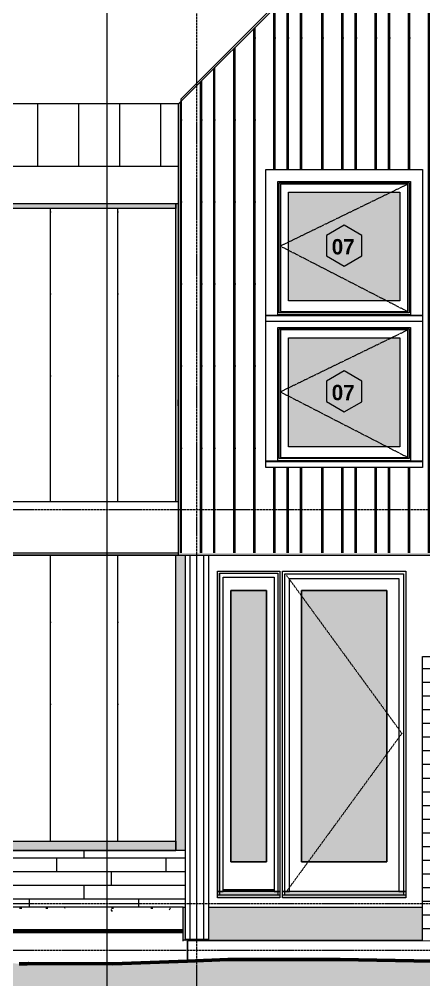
# Model space of a CAD drawing. Header units: inches. Extents: x -9021 to -6963, y -226 to 478.
# Drawn here: x -7418.2 to -7299.8, y 9.8 to 290.7 of the extents above; entities that cross this region are included whole.
import ezdxf

# ---------------------------------------------------------------- set-up
doc = ezdxf.new("R2010")
doc.units = ezdxf.units.IN
doc.header["$MEASUREMENT"] = 0
doc.linetypes.add('Dash 1_16_', pattern=[0.12499999999999999, 0.06249999999999999, -0.06249999999999999])
doc.linetypes.add('Grid Line 1_2_', pattern=[0.8749999999999999, 0.4999999999999999, -0.125, 0.125, -0.125])
for name, color, linetype, lineweight in [('A-CLNG', 13, 'Continuous', 18), ('A-DOOR', 31, 'Continuous', 18), ('A-DOOR-1', 31, 'Continuous', 9), ('A-DOOR-2', 31, 'Dash 1_16_', 9), ('A-DOOR-FRAM', 31, 'Continuous', 9), ('A-FLOR', 192, 'Continuous', 18), ('A-FLOR-LEVL-1', 51, 'Grid Line 1_2_', 9), ('A-GLAZ', 151, 'Continuous', 18), ('A-GLAZ-1', 151, 'Continuous', 9), ('A-GLAZ-2', 151, 'Dash 1_16_', 9), ('A-GLAZ-CWMG', 51, 'Continuous', 9), ('A-GLAZ-IDEN', 152, 'Continuous', 9), ('A-ROOF', 132, 'Continuous', 18), ('A-ROOF-PATT-1', 132, 'Continuous', 9), ('A-WALL', 113, 'Continuous', 18), ('A-WALL-PATT-1', 111, 'Continuous', 9), ('C-TOPO', 7, 'Continuous', 9), ('C-TOPO-1', 7, 'Continuous', 60), ('C-TOPO-MAJR', 7, 'Continuous', 80), ('G-ANNO-SYMB-1', 111, 'Continuous', 9), ('I-WALL', 2, 'Continuous', 18), ('S-COLS', 52, 'Continuous', 9), ('S-FNDN', 32, 'Continuous', 18), ('S-GRID-1', 1, 'Grid Line 1_2_', 9)]:
    doc.layers.add(name, color=color, linetype=linetype, lineweight=lineweight)
doc.styles.add('Century Gothic_B', font='GOTHICB.TTF', dxfattribs={"height": 4.499999999999996})
pattern_1 = [(90, (-7115.052890747549, 117.25), (-51.125, 3.130503380320422e-15), [24, 0, 0, 0]), (90, (-7109.552890747549, 117.25), (-51.125, 3.130503380320422e-15), [24, 0, 0, 0]), (90, (-7109.177890747549, 117.25), (-51.125, 3.130503380320422e-15), [24, 0, 0, 0]), (90, (-7105.677890747549, 117.25), (-51.125, 3.130503380320422e-15), [24, 0, 0, 0]), (90, (-7105.302890747549, 117.25), (-51.125, 3.130503380320422e-15), [24, 0, 0, 0]), (90, (-7099.802890747549, 117.25), (-51.125, 3.130503380320422e-15), [24, 0, 0, 0]), (90, (-7099.427890747549, 117.25), (-51.125, 3.130503380320422e-15), [24, 0, 0, 0]), (90, (-7088.052890747549, 117.25), (-51.125, 3.130503380320422e-15), [24, 0, 0, 0]), (90, (-7087.677890747549, 117.25), (-51.125, 3.130503380320422e-15), [24, 0, 0, 0]), (90, (-7084.177890747549, 117.25), (-51.125, 3.130503380320422e-15), [24, 0, 0, 0]), (90, (-7083.802890747549, 117.25), (-51.125, 3.130503380320422e-15), [24, 0, 0, 0]), (90, (-7080.302890747549, 117.25), (-51.125, 3.130503380320422e-15), [24, 0, 0, 0]), (90, (-7079.927890747549, 117.25), (-51.125, 3.130503380320422e-15), [24, 0, 0, 0]), (90, (-7074.052890747549, 117.25), (-51.125, 3.130503380320422e-15), [24, 0, 0, 0]), (90, (-7073.677890747549, 117.25), (-51.125, 3.130503380320422e-15), [24, 0, 0, 0]), (90, (-7068.177890747549, 117.25), (-51.125, 3.130503380320422e-15), [24, 0, 0, 0]), (90, (-7067.802890747549, 117.25), (-51.125, 3.130503380320422e-15), [24, 0, 0, 0]), (90, (-7064.302890747549, 117.25), (-51.125, 3.130503380320422e-15), [24, 0, 0, 0]), (90, (-7093.927890747549, 117.25), (-51.125, 3.130503380320422e-15), [24, 0, 0, 0]), (90, (-7093.552890747549, 117.25), (-51.125, 3.130503380320422e-15), [24, 0, 0, 0])]

# ---------------------------------------------------------------- blocks, each defined once
blk = doc.blocks.new('Rectangular Mullion - Profile_Polycarbonate_right-1967537-BUILDING ELEVATION - SOUTH _STREET_')
at = {"layer": 'A-GLAZ-CWMG'}
h = blk.add_hatch(color=256, dxfattribs=at)
h.paths.add_polyline_path([(8620.38188150545, 47.625000000048), (8623.131881505444, 47.625000000048), (8623.13188150545, 133.8750000000001), (8620.38188150545, 133.8750000000001), (8620.38188150545, 47.68750000004803)], flags=0)
h.paths.add_polyline_path([(8620.38188150545, 149.625), (8621.131881505442, 149.625), (8621.131881505442, 177.6250000000014), (8620.944381505442, 177.6250000000014), (8620.944381505442, 179.3750000000013), (8621.131881505442, 179.4301903449633), (8621.131881505442, 236.6568621030443), (8620.38188150545, 236.6568621030443), (8620.38188150545, 175.5590328565908)], flags=0)
for p, q in [((8620.381881505451, 149.6249999999998), (8620.381881505451, 236.6568621030439)), ((8620.381881505451, 47.62500000004787), (8620.381881505451, 133.8749999999999)), ((8623.13188150545, 47.62500000004787), (8620.381881505451, 47.62500000004787))]:
    blk.add_line(p, q, dxfattribs=at)
blk = doc.blocks.new('Window-Casement-Andersen-A_Series - 3_-3 1_4_ x 3_-3 1_4_-V11-BUILDING ELEVATION - SOUTH _STREET_')
at = {"layer": 'A-GLAZ-1'}
for p, q in [((8621.13188150544, 179.408061308884), (8620.944381505442, 179.3750000000013)), ((8620.944381505442, 179.3750000000013), (8620.944381505442, 177.6250000000001)), ((8620.944381505442, 177.6250000000001), (8621.13188150544, 177.6250000000001))]:
    blk.add_line(p, q, dxfattribs=at)
blk = doc.blocks.new('Rectangular Mullion - Profile_Polycarbonate_Upper and left-1623115-BUILDING ELEVATION - SOUTH _STREET_')
at = {"layer": 'A-GLAZ-CWMG'}
blk.add_hatch(color=256, dxfattribs=at).paths.add_polyline_path([(8597.123379426044, 235.3484028018151), (8620.38188150545, 235.3484028018151), (8620.38188150545, 236.6568621030443), (8506.069381505344, 236.6568621030443), (8506.069381505344, 235.3484028018151), (8560.097379426043, 235.3484028018151)], flags=0)
for p, q in [((8506.069381505344, 235.3484028018148), (8506.069381505344, 236.6568621030439)), ((8620.381881505451, 236.6568621030439), (8620.381881505451, 235.3484028018148)), ((8620.381881505451, 235.3484028018148), (8506.069381505344, 235.3484028018148))]:
    blk.add_line(p, q, dxfattribs=at)
blk = doc.blocks.new('Rectangular Mullion - Profile_Polycarbonate_Lower-1595359-BUILDING ELEVATION - SOUTH _STREET_')
at = {"layer": 'A-GLAZ-CWMG'}
blk.add_hatch(color=256, dxfattribs=at).paths.add_polyline_path([(8486.045379426045, 47.62500000004797), (8620.38188150545, 47.62500000004797), (8620.38188150545, 50.37500000004793), (8401.319381505424, 50.37500000004793), (8401.319381505424, 47.62500000004797), (8472.944381505422, 47.62500000004797)], flags=0)
for p, q in [((8401.319381505424, 47.62500000004788), (8401.319381505424, 50.37500000004788)), ((8401.319381505424, 50.37500000004788), (8620.381881505451, 50.37500000004788)), ((8620.381881505451, 50.37500000004788), (8620.381881505451, 47.62500000004788)), ((8401.319381505424, 47.62500000004788), (8620.381881505451, 47.62500000004788))]:
    blk.add_line(p, q, dxfattribs=at)
blk = doc.blocks.new('Window-Casement-Andersen-A_Series - 3_-3 1_4_ x 3_-3 1_4_-V15-BUILDING ELEVATION - SOUTH _STREET_')
at = {"layer": 'A-GLAZ'}
blk.add_hatch(color=256, dxfattribs=at).paths.add_polyline_path([(8685.959381505441, 165.6757812500011), (8685.959381505441, 197.5000000000023), (8653.334381505443, 197.5000000000023), (8653.334381505443, 165.6757812500011), (8671.175379426044, 165.6757812500011)], flags=0)
at = {"layer": 'A-GLAZ-1'}
for p, q in [((8692.521881505441, 204.0625000000021), (8646.771881505441, 204.0625000000021)), ((8692.521881505441, 204.0625000000021), (8646.771881505441, 204.0625000000021)), ((8650.271881505443, 200.5625000000021), (8689.021881505441, 200.5625000000021)), ((8650.271881505443, 161.5625000000019), (8650.271881505443, 200.5625000000021)), ((8650.271881505441, 161.4301903449637), (8650.271881505441, 200.562500000002)), ((8650.271881505441, 200.562500000002), (8689.021881505441, 200.562500000002)), ((8650.646881505441, 200.1875000000022), (8688.646881505443, 200.1875000000022)), ((8650.646881505441, 162.1875000000012), (8650.646881505441, 200.1875000000022)), ((8688.303131505441, 199.8296020862244), (8651.00477941922, 199.8296020862244)), ((8651.00477941922, 199.8296020862244), (8651.00477941922, 162.544397913779)), ((8688.303131505441, 162.544397913779), (8688.303131505441, 199.8296020862244)), ((8688.646881505443, 200.1875000000022), (8688.646881505443, 162.1875000000012)), ((8689.021881505441, 200.5625000000021), (8689.021881505441, 161.5625000000019)), ((8689.021881505441, 200.562500000002), (8689.021881505441, 161.4301903449638)), ((8653.334381505441, 165.6757812500009), (8653.334381505441, 197.5000000000021)), ((8653.334381505441, 197.5000000000021), (8685.959381505441, 197.5000000000021)), ((8685.959381505441, 197.5000000000021), (8685.959381505441, 165.6757812500009)), ((8685.959381505441, 165.6757812500009), (8653.334381505441, 165.6757812500009)), ((8650.271881505441, 161.4301903449637), (8646.771881505441, 161.4301903449637)), ((8646.771881505441, 161.3750000000019), (8646.771881505441, 161.4080613088848)), ((8646.771881505441, 159.6250000000007), (8646.771881505441, 161.3750000000019)), ((8646.771881505441, 161.3750000000019), (8692.521881505441, 161.3750000000019)), ((8689.021881505441, 161.5625000000019), (8650.271881505443, 161.5625000000019)), ((8688.646881505443, 162.1875000000012), (8650.646881505441, 162.1875000000012)), ((8651.00477941922, 162.544397913779), (8688.303131505441, 162.544397913779)), ((8692.521881505441, 161.4301903449638), (8689.021881505441, 161.4301903449638)), ((8692.521881505441, 161.4080613088848), (8692.521881505441, 161.3750000000019)), ((8692.521881505441, 161.3750000000019), (8692.521881505441, 159.6250000000007)), ((8692.521881505441, 159.6250000000007), (8646.771881505441, 159.6250000000007))]:
    blk.add_line(p, q, dxfattribs=at)
at = {"layer": 'A-GLAZ-2'}
for p, q in [((8688.303131505441, 199.8296020862244), (8651.00477941922, 181.7085510431128)), ((8651.00477941922, 181.7085510431128), (8688.303131505441, 162.544397913779))]:
    blk.add_line(p, q, dxfattribs=at)
blk = doc.blocks.new('Window-Casement-Andersen-A_Series - 3_-3 1_4_ x 3_-3 1_4_-V16-BUILDING ELEVATION - SOUTH _STREET_')
at = {"layer": 'A-GLAZ'}
blk.add_hatch(color=256, dxfattribs=at).paths.add_polyline_path([(8685.959381505441, 208.3080909050396), (8685.959381505441, 240.1323096550407), (8653.334381505443, 240.1323096550407), (8653.334381505443, 208.3080909050396), (8671.175379426044, 208.3080909050396)], flags=0)
at = {"layer": 'A-GLAZ-1'}
for p, q in [((8650.271881505443, 243.1948096550404), (8689.021881505441, 243.1948096550404)), ((8650.271881505443, 204.1948096550402), (8650.271881505443, 243.1948096550404)), ((8650.271881505441, 204.062500000002), (8650.271881505441, 243.1948096550403)), ((8650.271881505441, 243.1948096550403), (8689.021881505441, 243.1948096550403)), ((8650.646881505441, 242.8198096550405), (8688.646881505443, 242.8198096550405)), ((8650.646881505441, 204.8198096550395), (8650.646881505441, 242.8198096550405)), ((8688.303131505441, 242.4619117412627), (8651.00477941922, 242.4619117412627)), ((8651.00477941922, 242.4619117412627), (8651.00477941922, 205.1767075688173)), ((8688.303131505441, 205.1767075688173), (8688.303131505441, 242.4619117412627)), ((8688.646881505443, 242.8198096550405), (8688.646881505443, 204.8198096550395)), ((8689.021881505441, 243.1948096550404), (8689.021881505441, 204.1948096550402)), ((8689.021881505441, 243.1948096550403), (8689.021881505441, 204.0625000000021)), ((8653.334381505441, 208.3080909050392), (8653.334381505441, 240.1323096550404)), ((8653.334381505441, 240.1323096550404), (8685.959381505441, 240.1323096550404)), ((8685.959381505441, 240.1323096550404), (8685.959381505441, 208.3080909050392)), ((8685.959381505441, 208.3080909050392), (8653.334381505441, 208.3080909050392)), ((8651.00477941922, 205.1767075688173), (8688.303131505441, 205.1767075688173)), ((8650.271881505441, 204.062500000002), (8646.771881505441, 204.062500000002)), ((8646.771881505441, 204.0073096550402), (8646.771881505441, 204.0403709639232)), ((8646.771881505441, 202.2573096550391), (8646.771881505441, 204.0073096550402)), ((8646.771881505441, 204.0073096550402), (8692.521881505441, 204.0073096550402)), ((8692.521881505441, 202.2573096550391), (8646.771881505441, 202.2573096550391)), ((8689.021881505441, 204.1948096550402), (8650.271881505443, 204.1948096550402)), ((8688.646881505443, 204.8198096550395), (8650.646881505441, 204.8198096550395)), ((8692.521881505441, 204.0625000000021), (8689.021881505441, 204.0625000000021)), ((8692.521881505441, 204.0403709639232), (8692.521881505441, 204.0073096550402)), ((8692.521881505441, 204.0073096550402), (8692.521881505441, 202.2573096550391))]:
    blk.add_line(p, q, dxfattribs=at)
at = {"layer": 'A-GLAZ-2'}
for p, q in [((8688.303131505441, 242.4619117412627), (8651.00477941922, 224.3408606981511)), ((8651.00477941922, 224.3408606981511), (8688.303131505441, 205.1767075688173))]:
    blk.add_line(p, q, dxfattribs=at)
blk = doc.blocks.new('Door-Inswing-Andersen-A_Series-Single - 3_ 0-1_8_ x 7_ 11-1_2_-2090022-BUILDING ELEVATION - SOUTH _STREET_')
at = {"layer": 'A-DOOR'}
for points in [[(8671.175379426044, 44.25000000000043), (8682.08438150545, 44.25000000000043), (8682.08438150545, 123.6249999999999), (8657.20938150545, 123.6249999999999), (8657.20938150545, 44.25000000000043)], [(8652.61563150545, 33.75000000000009), (8687.70938150545, 33.75000000000009), (8687.703460661123, 34.4980000000001), (8651.58438150545, 34.4980000000001), (8651.58438150545, 33.75000000000009), (8652.33438150545, 33.75000000000009)], [(8682.08438150545, 34.4980000000001), (8686.95938150545, 34.4980000000001), (8686.95938150545, 35.62500000000009), (8652.33438150545, 35.62500000000017), (8652.33438150545, 34.4980000000001), (8681.568056374952, 34.4980000000001)]]:
    blk.add_hatch(color=256, dxfattribs=at).paths.add_polyline_path(points, flags=0)
for p, q in [((8652.33438150545, 34.498), (8652.33438150545, 128.4999999999995)), ((8652.33438150545, 128.4999999999995), (8686.95938150545, 128.4999999999995)), ((8653.689170424013, 35.62500000000004), (8653.689170424013, 127.1522292388617)), ((8653.689170424013, 127.1522292388617), (8685.604592586886, 127.1522292388617)), ((8653.689170424013, 127.1452110814364), (8685.604592586886, 127.1452110814364)), ((8685.604592586886, 127.1522292388617), (8685.604592586886, 35.62500000000002)), ((8686.95938150545, 128.4999999999995), (8686.95938150545, 34.498)), ((8657.20938150545, 123.6249999999998), (8682.084381505449, 123.6249999999998)), ((8657.20938150545, 44.25000000000028), (8657.20938150545, 123.6249999999998)), ((8682.084381505449, 123.6249999999998), (8682.084381505449, 44.25000000000028)), ((8682.084381505449, 44.25000000000028), (8657.20938150545, 44.25000000000028)), ((8651.58438150545, 35.62500000000004), (8653.689170424013, 35.62500000000002)), ((8687.70938150545, 35.62500000000003), (8651.58438150545, 35.62500000000003)), ((8651.58438150545, 33.75), (8651.58438150545, 34.49800000000002)), ((8687.70938150545, 34.49800000000002), (8651.58438150545, 34.49800000000002)), ((8687.70938150545, 33.75), (8651.58438150545, 33.75)), ((8685.604592586886, 35.62500000000002), (8687.70938150545, 35.62500000000002)), ((8687.70938150545, 34.49800000000002), (8687.70938150545, 33.75))]:
    blk.add_line(p, q, dxfattribs=at)
at = {"layer": 'A-DOOR-1'}
for p, q in [((8657.20938150545, 123.6249999999998), (8657.20938150545, 44.25000000000028)), ((8682.084381505449, 123.6249999999998), (8657.20938150545, 123.6249999999998)), ((8682.084381505449, 44.25000000000028), (8682.084381505449, 123.6249999999998)), ((8657.20938150545, 44.25000000000028), (8682.084381505449, 44.25000000000028))]:
    blk.add_line(p, q, dxfattribs=at)
at = {"layer": 'A-DOOR-2'}
for p, q in [((8652.77188150545, 128.0625), (8686.52188150545, 81.84374999999999)), ((8686.52188150545, 81.84374999999999), (8652.77188150545, 35.62500000000003))]:
    blk.add_line(p, q, dxfattribs=at)
blk = doc.blocks.new('Door-Sidelight-Andersen-A_Series - 1_ 6-1_4_ x 7_ 11-1_2_-2008613-BUILDING ELEVATION - SOUTH _STREET_')
at = {"layer": 'A-DOOR'}
for points in [[(8643.405879426044, 44.25000000000043), (8646.89688150545, 44.25000000000043), (8646.89688150545, 123.6249999999999), (8636.52188150545, 123.6249999999999), (8636.52188150545, 44.25000000000043)], [(8649.096022648946, 33.75000000000009), (8650.83438150545, 33.75000000000009), (8650.829921901937, 34.4980000000001), (8632.58438150545, 34.4980000000001), (8632.58438150545, 33.75000000000034), (8648.034129426045, 33.75000000000009)], [(8643.405879426044, 34.4980000000001), (8650.26838150545, 34.4980000000001), (8650.26838150545, 35.64050000000051), (8633.150381505451, 35.64050000000051), (8633.150381505451, 34.4980000000001), (8637.783012907634, 34.4980000000001)]]:
    blk.add_hatch(color=256, dxfattribs=at).paths.add_polyline_path(points, flags=0)
for p, q in [((8633.15038150545, 34.498), (8633.15038150545, 128.6839999999997)), ((8633.15038150545, 128.6839999999997), (8650.26838150545, 128.6839999999997)), ((8634.27938150545, 35.64050000000041), (8634.27938150545, 127.555)), ((8634.27938150545, 127.555), (8649.139381505449, 127.555)), ((8649.139381505449, 127.555), (8649.139381505449, 35.64050000000041)), ((8650.26838150545, 128.6839999999997), (8650.26838150545, 34.498)), ((8636.52188150545, 123.6249999999998), (8646.89688150545, 123.6249999999998)), ((8636.52188150545, 44.25000000000028), (8636.52188150545, 123.6249999999998)), ((8646.89688150545, 123.6249999999998), (8646.89688150545, 44.25000000000028)), ((8646.89688150545, 44.25000000000028), (8636.52188150545, 44.25000000000028)), ((8650.83438150545, 35.64050000000041), (8632.58438150545, 35.64050000000041)), ((8632.58438150545, 35.64050000000041), (8634.27938150545, 35.64050000000041)), ((8632.58438150545, 33.75), (8632.58438150545, 34.49800000000002)), ((8650.83438150545, 34.49800000000002), (8632.58438150545, 34.49800000000002)), ((8650.83438150545, 33.75), (8632.58438150545, 33.75)), ((8649.139381505449, 36.13200000000069), (8634.27938150545, 36.13200000000069)), ((8649.139381505449, 35.64050000000041), (8650.83438150545, 35.64050000000041)), ((8650.83438150545, 34.49800000000002), (8650.83438150545, 33.75))]:
    blk.add_line(p, q, dxfattribs=at)
at = {"layer": 'A-DOOR-1'}
for p, q in [((8636.52188150545, 123.6249999999998), (8636.52188150545, 44.25000000000028)), ((8646.89688150545, 123.6249999999998), (8636.52188150545, 123.6249999999998)), ((8646.89688150545, 44.25000000000028), (8646.89688150545, 123.6249999999998)), ((8636.52188150545, 44.25000000000028), (8646.89688150545, 44.25000000000028))]:
    blk.add_line(p, q, dxfattribs=at)
at = {"layer": 'A-DOOR-FRAM'}
for p, q in [((8633.15038150545, 128.6839999999996), (8633.15038150545, 34.49800000000002)), ((8633.15038150545, 128.6839999999996), (8650.26838150545, 128.6839999999996)), ((8650.26838150545, 128.6839999999996), (8650.26838150545, 34.49800000000002)), ((8634.27938150545, 36.13200000000069), (8649.139381505449, 36.13200000000069))]:
    blk.add_line(p, q, dxfattribs=at)
blk = doc.blocks.new('Window Tag - ONE-1713238-BUILDING ELEVATION - SOUTH _STREET_')
at = {"layer": 'A-GLAZ-IDEN'}
for p, q in [((8806.319381505433, 187.8437500000006), (8801.177515087895, 184.8159962441994)), ((8811.455122387577, 184.8183930783898), (8806.319381505433, 187.8437500000006)), ((8801.177515087895, 184.8159962441994), (8801.177515087895, 178.87271534566)), ((8811.455122387577, 178.8488320502687), (8811.455122387577, 184.8183930783898)), ((8801.177515087895, 178.87271534566), (8806.319381505433, 175.8437500000006)), ((8806.319381505433, 175.8437500000006), (8811.455122387577, 178.8488320502687))]:
    blk.add_line(p, q, dxfattribs=at)

msp = doc.modelspace()

# ---------------------------------------------------------------- hatches: boundary and pattern name
at = {"layer": 'A-CLNG'}
for points in [[(-7372.365009242098, 133.8750000000001), (-7371.615009242107, 133.8750000000001), (-7371.615009242107, 133.9999999999999), (-7618.177509242125, 133.9999999999999), (-7618.177509242125, 133.8750000000001), (-7377.110511321504, 133.8750000000001)], [(-7136.441511321504, 133.8750000000001), (-7114.677509242099, 133.8750000000001), (-7114.677509242099, 134.625), (-7371.615009242105, 134.625), (-7371.615009242105, 133.8750000000001), (-7173.467511321503, 133.8750000000001)]]:
    msp.add_hatch(color=256, dxfattribs=at).paths.add_polyline_path(points, flags=0)
at = {"layer": 'A-FLOR'}
h = msp.add_hatch(color=256, dxfattribs=at)
h.paths.add_polyline_path([(-7369.615009242105, 30.91654430073339), (-7369.615009242105, 31.00000000000011), (-7370.177509242098, 31.00000000000011), (-7370.177509242098, 30.91654430073347)], flags=0)
h.paths.add_polyline_path([(-7305.037509242096, 30.95833333333627), (-7300.177509242134, 30.95833333333627), (-7300.177509242134, 31.00000000000011), (-7362.740009242107, 31.00000000000011), (-7362.740009242107, 30.95833333333627), (-7310.662509242096, 30.95833333333627)], flags=0)
for points in [[(-7345.201385166141, 21.37500000000008), (-7300.177509242134, 21.37500000000008), (-7300.177509242134, 30.95833333333627), (-7362.740009242107, 30.95833333333627), (-7362.740009242107, 21.59691595202872), (-7364.177509242105, 21.59691595202872), (-7364.177509242105, 21.37500000000008), (-7357.092948232821, 21.37500000000008)], [(-7364.177509242105, 21.09410723523987), (-7300.177509242134, 21.19779682159432), (-7300.177509242134, 21.37499999999863), (-7364.177509242105, 21.37500000000008), (-7364.177509242105, 21.11382678340231)]]:
    msp.add_hatch(color=256, dxfattribs=at).paths.add_polyline_path(points, flags=0)
at = {"layer": 'A-ROOF-PATT-1'}
h = msp.add_hatch(dxfattribs=at)
h.set_pattern_fill('FP_22', color=256, style=0, pattern_type=2)
h.set_pattern_definition([(90, (-15992.74689074755, 55.21899999999999), (-12, 7.347880794884119e-16), [])])
h.paths.add_polyline_path([(-7395.623511321504, 247.6949904669372), (-7371.615009242107, 247.6949904669372), (-7371.615009242107, 265.894328651507), (-7371.494034926669, 266.0153029669457), (-7508.177509242118, 266.0153029669457), (-7508.177509242123, 247.6949904669372), (-7432.649511321504, 247.6949904669372)], flags=0)
at = {"layer": 'A-WALL-PATT-1'}
h = msp.add_hatch(dxfattribs=at)
h.set_pattern_fill('FP_18', color=256, style=0, pattern_type=2)
h.set_pattern_definition(pattern_1)
h.paths.add_polyline_path([(-7363.365009242105, 134.625), (-7115.427509242107, 134.625), (-7115.427509242107, 266.6443286514681), (-7243.146259242129, 394.3630786514593), (-7363.365009242105, 274.1443286515126), (-7363.365009242105, 142.1164212656965)], flags=0)
h.paths.add_polyline_path([(-7163.55250924211, 159.6250000000018), (-7251.802509242108, 159.625000000002), (-7251.802509242108, 246.6948096550405), (-7163.55250924211, 246.6948096550405), (-7163.55250924211, 160.9511712656966)], flags=0)
h.paths.add_polyline_path([(-7321.571511321503, 159.625000000002), (-7345.975009242105, 159.625000000002), (-7345.975009242105, 246.6948096550406), (-7300.225009242107, 246.6948096550408), (-7300.225009242107, 159.625000000002)], flags=0)
h = msp.add_hatch(dxfattribs=at)
h.set_pattern_fill('FP_18', color=256, style=0, pattern_type=2)
h.set_pattern_definition(pattern_1)
h.paths.add_polyline_path([(-7369.615009242099, 134.625), (-7363.365009242105, 134.625), (-7363.365009242105, 274.1443286515126), (-7371.615009242105, 265.894328651507), (-7371.615009242105, 134.625), (-7369.677509242098, 134.625)], flags=0)
h = msp.add_hatch(dxfattribs=at)
h.set_pattern_fill('FP_26', color=256, style=0, pattern_type=2)
h.set_pattern_definition([(90, (-7349.92989074755, 18.375), (-19.685, 1.205358612060782e-15), [24, 0, 0, 0])])
h.paths.add_polyline_path([(-7590.846322739948, 50.37500000004797), (-7372.365009242098, 50.37500000004797), (-7372.365009242098, 133.8750000000001), (-7486.677509242205, 133.8750000000001), (-7486.677509242205, 131.125), (-7591.427509242125, 131.125), (-7591.427509242125, 50.37500000004797)], flags=0)
h.paths.add_polyline_path([(-7471.206337169768, 149.625), (-7372.365009242098, 149.625), (-7372.365009242098, 235.3484028018151), (-7486.677509242205, 235.3484028018151), (-7486.677509242205, 149.625)], flags=0)
h = msp.add_hatch(dxfattribs=at)
h.set_pattern_fill('FP_20', color=256, style=0, pattern_type=2)
h.set_pattern_definition([(0, (-7295.177890747549, 32.8), (0, 4), []), (90, (-7295.177890747549, 32.8), (-7.999999999999999, 8), [4, -28]), (90, (-7279.177890747549, 36.8), (-7.999999999999999, 8), [4, -28])])
h.paths.add_polyline_path([(-7300.177509242134, 21.18135475582002), (-7290.177509242096, 21.19779682159432), (-7290.177509242134, 104.3823242187528), (-7300.177509242134, 104.3823242187528), (-7300.177509242134, 21.19779682159432)], flags=0)
h = msp.add_hatch(dxfattribs=at)
h.set_pattern_fill('FP_21', color=256, style=0, pattern_type=2)
h.set_pattern_definition([(0, (-7295.177890747549, -90.575), (0, 4), []), (90, (-7295.177890747549, -90.575), (-7.999999999999999, 8), [4, -28]), (90, (-7279.177890747549, -86.575), (-7.999999999999999, 8), [4, -28])])
h.paths.add_polyline_path([(-7584.177509242123, 18.66992417611521), (-7572.468326294365, 18.87476497203411), (-7568.644548946726, 19.37909318464207), (-7536.927554809985, 30.00000000000008), (-7530.177509242098, 30.00000000000008), (-7530.177509242098, 31.00000000000011), (-7369.615009242105, 31.00000000000011), (-7369.615009242105, 47.625000000048), (-7584.177509242121, 47.625000000048), (-7584.177509242123, 18.87474203109749)], flags=0)
h = msp.add_hatch(dxfattribs=at)
h.set_pattern_fill('FP_32', color=256, style=0, pattern_type=2)
h.set_pattern_definition([(0, (-7345.129890747548, 0), (15.36, 3.84), [0.634, -10.886, 0.634, -10.886, -61.44]), (0, (-7345.129890747548, 0), (15.36, 3.84), [-23.04, 0.634, -22.406, 0.634, -10.886, -26.88]), (0, (-7345.129890747548, 0), (15.36, 3.84), [-57.6, 0.634, -7.046, 0.634, -18.566]), (120, (-7339.369890747548, 1.92), (-11.00553755053224, 11.38215020212898), [0.6339999999999998, -10.886, 0.6339999999999998, -10.886, -61.43999999999998]), (120, (-7339.369890747548, 1.92), (-11.00553755053224, 11.38215020212898), [-23.03999999999999, 0.6339999999999998, -22.40599999999999, 0.6339999999999998, -10.886, -26.87999999999999]), (120, (-7339.369890747548, 1.92), (-11.00553755053224, 11.38215020212898), [-57.59999999999999, 0.6339999999999998, -7.045999999999998, 0.6339999999999998, -18.56599999999999]), (240, (-7337.44989074755, 9.6), (-4.354462449467752, -15.22215020212898), [0.634, -10.886, 0.634, -10.886, -61.44]), (240, (-7337.44989074755, 9.6), (-4.354462449467752, -15.22215020212898), [-23.04, 0.634, -22.406, 0.634, -10.886, -26.88]), (240, (-7337.44989074755, 9.6), (-4.354462449467752, -15.22215020212898), [-57.6, 0.634, -7.046, 0.634, -18.566])])
h.paths.add_polyline_path([(-7438.512464795285, 15.53783661405723), (-7438.514189865067, 15.53792385407655), (-7452.92755480999, 16.19610741560205)], flags=0)
h.paths.add_polyline_path([(-7432.649511321504, 29.55328753075295), (-7370.177509242098, 29.55328753075304), (-7370.177509242098, 31.00000000000011), (-7530.177509242098, 31.00000000000011), (-7530.177509242098, 29.55328753075312), (-7489.365009242205, 29.55328753075304)], flags=0)
at = {"layer": 'C-TOPO'}
for points in [[(-7520.177509242134, -196.9090787343035), (-7418.177509242136, -196.9090787343035), (-7418.177509242136, 14.5094597127308), (-7438.512464795285, 15.53783661405723), (-7507.268086727459, 18.67758935329359), (-7520.177509242134, 18.48472711255559), (-7520.177509242134, -121.5700787343035)], [(-7128.177509242105, -196.9090787343035), (-7128.177509242105, 18.05146553621492), (-7231.202459668553, 15.48589791519941), (-7276.069620186558, 14.60081315650996), (-7279.08575793499, 15.13727735508613), (-7281.920903661578, 14.94792005831633), (-7324.309686831079, 15.70311335732648), (-7357.395918585747, 15.72209322075119), (-7368.927509242107, 15.2722362423147), (-7368.927509242107, -196.9090787343035), (-7153.86864071114, -196.9090787343035)]]:
    msp.add_hatch(color=256, dxfattribs=at).paths.add_polyline_path(points, flags=0)
h = msp.add_hatch(color=256, dxfattribs=at)
h.paths.add_polyline_path([(-7417.226043415336, -196.9090787343035), (-7368.927509242107, -196.9090787343035), (-7368.927509242107, 15.2722362423147), (-7390.786708591222, 14.41979761620692), (-7415.494742147201, 14.54339813441436), (-7415.992636227968, 14.50945971273089), (-7418.177509242136, 14.50945971273089), (-7418.177509242136, -196.9090787343035)], flags=0)
h.paths.add_polyline_path([(-7408.725930418774, -82.8352995043819), (-7409.478210997127, -82.7749886962731), (-7410.015963869839, -82.65571666190304), (-7410.540081985744, -82.45585352633798), (-7411.006876523785, -82.18307991779368), (-7411.391783373454, -81.84787837307157), (-7411.677102546142, -81.46313049955442), (-7411.850427996273, -81.0436219422508), (-7411.903744675499, -80.6054741797556), (-7411.815331030048, -80.10351814269232), (-7411.56993964984, -79.62438170066405), (-7411.177294930996, -79.19189123430338), (-7410.65297371996, -78.8283221804961), (-7410.006769874637, -78.55131685075285), (-7409.429542670729, -78.4007586993561), (-7408.544300194877, -78.32897150343096), (-7407.836242918773, -78.30810955865836), (-7407.128185642665, -78.35964736647024), (-7406.618551693442, -78.46147896881114), (-7406.068429262399, -78.66134210437603), (-7405.586242918771, -78.93411571292204), (-7405.190522813326, -79.26931725764227), (-7404.880011321504, -79.69221095190862), (-7404.715403266795, -80.07357368846338), (-7404.65426240343, -80.51172145095892), (-7404.734041298347, -81.01367748802186), (-7404.969377536177, -81.4928139300503), (-7405.348470375278, -81.92510487514123), (-7405.852310517743, -82.28887345021398), (-7406.455633314978, -82.56587877996422), (-7407.215469315384, -82.7504720641778), (-7407.836242918771, -82.80908607205582), (-7408.572107914713, -82.8307673334787)], flags=0)
at = {"layer": 'S-COLS'}
h = msp.add_hatch(dxfattribs=at)
h.set_pattern_fill('FP_23', color=256, style=0, pattern_type=2)
h.set_pattern_definition([(90, (-7366.177890747549, 0), (2, -1.224646799147353e-16), [])])
h.paths.add_polyline_path([(-7362.740009242107, 21.59691595202872), (-7362.740009242107, 133.8750000000001), (-7369.615009242099, 133.8750000000001), (-7369.615009242105, 21.59691595202872), (-7363.310546546987, 21.59691595202872)], flags=0)
at = {"layer": 'S-FNDN'}
for points in [[(-7368.927554809983, 21.34728304983045), (-7364.177509242105, 21.34728304983045), (-7364.177509242105, 21.59691595202872), (-7369.615009242105, 21.59691595202872), (-7369.615009242105, 30.91654430073339), (-7370.177509242098, 30.91654430073347), (-7370.177509242098, 21.34728304983045), (-7369.615009242105, 21.34728304983045)], [(-7368.92755480999, 21.08763170242318), (-7364.177509242105, 21.11382678340231), (-7364.177509242105, 21.34728304983045), (-7370.177509242098, 21.34728304983045), (-7370.177509242098, 21.10251460748747), (-7368.927727111675, 21.08763634163068)]]:
    msp.add_hatch(color=256, dxfattribs=at).paths.add_polyline_path(points, flags=0)

# ---------------------------------------------------------------- linework, layer by layer
at = {"layer": 'A-CLNG'}
for p, q in [((-7618.177509242125, 134.6249999999998), (-7371.615009242099, 134.6249999999998)), ((-7114.677509242107, 133.8749999999998), (-7618.177509242125, 133.8749999999998)), ((-7371.615009242107, 133.8749999999998), (-7371.615009242107, 134.6249999999998))]:
    msp.add_line(p, q, dxfattribs=at)
at = {"layer": 'A-FLOR'}
for p, q in [((-7370.177509242099, 31), (-7369.615009242105, 31)), ((-7362.740009242107, 31), (-7300.177509242125, 31)), ((-7300.177509242114, 30.95833333333615), (-7362.740009242107, 30.95833333333615)), ((-7364.177509242105, 21.59691595202866), (-7364.177509242105, 21.09906094857586)), ((-7364.177509242105, 21.375), (-7300.177509242119, 21.375)), ((-7300.177509242119, 21.16827578648743), (-7300.177509242119, 21.375))]:
    msp.add_line(p, q, dxfattribs=at)
at = {"layer": 'A-FLOR-LEVL-1'}
for p, q in [((-7014.028920662904, 147.2499999998935), (-7703.149673060239, 147.2499999999006)), ((-7014.028920662904, 32), (-7703.149673060239, 32)), ((-7014.028920662904, 18.37499999999999), (-7703.149673060239, 18.37499999999999))]:
    msp.add_line(p, q, dxfattribs=at)
at = {"layer": 'A-ROOF'}
for p, q in [((-7243.146259242105, 395.0701854326576), (-7370.865009242107, 267.3514354326577)), ((-7370.865009242107, 267.3514354326577), (-7370.865009242107, 266.6443286515067)), ((-7572.955457220598, 266.015302966947), (-7371.494034926669, 266.0153029669448)), ((-7508.177509242125, 247.6949904669369), (-7371.615009242107, 247.6949904669369)), ((-7371.615009242107, 236.6568621030439), (-7508.177509242125, 236.6568621030439)), ((-7618.177509242125, 149.6249999999998), (-7371.615009242107, 149.6249999999998)), ((-7371.615009242107, 133.9999999999998), (-7618.177509242125, 133.9999999999998))]:
    msp.add_line(p, q, dxfattribs=at)
at = {"layer": 'A-WALL'}
for p, q in [((-7360.162509242098, 34.49799999999999), (-7360.162509242098, 129.2499999999999)), ((-7360.162509242098, 129.2499999999999), (-7341.912509242098, 129.2499999999999)), ((-7341.912509242098, 129.2499999999999), (-7341.912509242098, 34.49799999999999)), ((-7341.162509242098, 34.49799999999999), (-7341.162509242098, 129.2499999999997)), ((-7341.162509242098, 129.2499999999997), (-7305.037509242098, 129.2499999999997)), ((-7305.037509242098, 129.2499999999997), (-7305.037509242098, 34.49799999999999))]:
    msp.add_line(p, q, dxfattribs=at)
at = {"layer": 'C-TOPO'}
for p, q in [((-7288.11651965374, 21.19779682159432), (-7368.92755480999, 21.08763170242318)), ((-7300.177310669365, 21.18135595321663), (-7368.92755480999, 21.08763170242318)), ((-7368.92755480999, 21.08763170242318), (-7368.92755480999, 21.00000000000008)), ((-7368.92755480999, 21.00000000000008), (-7368.92755480999, 21.08763170242318)), ((-7368.92755480999, 21.00000000000008), (-7368.92755480999, 15.27224063873299)), ((-7368.92755480999, 15.27224063873299), (-7368.92755480999, 21.00000000000008)), ((-7415.99298449749, 14.50946903228768), (-7418.177798950615, 14.50947046279916)), ((-7415.99298449749, 14.50946903228768), (-7415.49493762249, 14.54342794418343)), ((-7390.78009387249, 14.41976451873788), (-7415.49493762249, 14.54342794418343)), ((-7390.78009387249, 14.41976451873788), (-7368.92755480999, 15.27224063873299)), ((-7368.92755480999, 15.27224063873299), (-7357.09308215374, 15.73391103744515)), ((-7324.30987902874, 15.70311355590829), (-7357.09308215374, 15.73391103744515)), ((-7324.30987902874, 15.70311355590829), (-7281.920963013115, 14.94792652130135))]:
    msp.add_line(p, q, dxfattribs=at)
at = {"layer": 'C-TOPO-1'}
for p, q in [((-7415.992636227968, 14.5094597127308), (-7418.177509242136, 14.50945971273078)), ((-7415.494937622492, 14.54338481004848), (-7415.992636227968, 14.5094597127308)), ((-7390.779496856703, 14.41977196274758), (-7415.494438919028, 14.54341880364097)), ((-7368.927509242107, 15.27223624231457), (-7390.779496856703, 14.41977196274758)), ((-7368.927509242107, 15.27223624231457), (-7357.093082153742, 15.73390712278098)), ((-7357.092948232821, 15.73391234714794), (-7324.30987902874, 15.70311353789095)), ((-7324.309686831079, 15.70311335732643), (-7281.920903661579, 14.94792005831624))]:
    msp.add_line(p, q, dxfattribs=at)
at = {"layer": 'C-TOPO-MAJR', "flags": 128}
for points in [[(-7520.17750924213, 24), (-7511.594175908776, 24), (-7452.927509242103, 24), (-7424.927509242105, 24), (-7418.177509242132, 24)], [(-7418.17750924213, 24.00000000000008), (-7408.610962479564, 24.00000000000008), (-7370.177509242103, 24.00000000000008)]]:
    msp.add_lwpolyline(points, dxfattribs=at)
at = {"layer": 'G-ANNO-SYMB-1'}
msp.add_line((-7392.579906024137, 405.7698510893824), (-7392.579906024137, -196.8990835732373), dxfattribs=at)
at = {"layer": 'I-WALL'}
for p, q in [((-7243.14625924213, 394.3630786514593), (-7371.615009242107, 265.8943286515068)), ((-7371.615009242107, 134.6249999999998), (-7371.615009242107, 265.8943286515068)), ((-7345.975009242107, 246.6948096550405), (-7300.225009242107, 246.6948096550405)), ((-7345.975009242107, 204.0403709639232), (-7345.975009242107, 246.6948096550405)), ((-7300.225009242107, 246.6948096550405), (-7300.225009242107, 204.0403709639232)), ((-7345.975009242107, 161.4080613088848), (-7345.975009242107, 202.2573096550391)), ((-7300.225009242107, 202.2573096550391), (-7300.225009242107, 161.4080613088848))]:
    msp.add_line(p, q, dxfattribs=at)
at = {"layer": 'S-COLS'}
for p, q in [((-7369.615009242107, 133.8749999999999), (-7369.615009242107, 21.59691595202868)), ((-7362.740009242107, 21.59691595202868), (-7362.740009242107, 133.8749999999999)), ((-7362.740009242107, 21.59691595202868), (-7369.615009242107, 21.59691595202868))]:
    msp.add_line(p, q, dxfattribs=at)
at = {"layer": 'S-FNDN'}
for p, q in [((-7300.177509242119, 21.375), (-7300.177509242136, 104.3823242187526)), ((-7300.177509242136, 104.3823242187526), (-7116.177509242107, 104.3823242187526)), ((-7369.615009242105, 47.6250000000479), (-7594.177509242123, 47.62500000004879)), ((-7370.177509242099, 31), (-7530.177509242099, 31)), ((-7370.177509242105, 21.1025146241548), (-7370.177509242099, 31)), ((-7364.177509242105, 21.34728304983038), (-7370.177509242105, 21.34728304983038))]:
    msp.add_line(p, q, dxfattribs=at)
at = {"layer": 'S-GRID-1'}
msp.add_line((-7366.177509242108, -194), (-7366.177509242108, 454.1448510893824), dxfattribs=at)

# ---------------------------------------------------------------- block references
at = {"layer": 'A-DOOR'}
for name in ['Door-Sidelight-Andersen-A_Series - 1_ 6-1_4_ x 7_ 11-1_2_-2008613-BUILDING ELEVATION - SOUTH _STREET_', 'Door-Inswing-Andersen-A_Series-Single - 3_ 0-1_8_ x 7_ 11-1_2_-2090022-BUILDING ELEVATION - SOUTH _STREET_']:
    msp.add_blockref(name, (-15992.74689074755, 0), dxfattribs=at)
at = {"layer": 'A-GLAZ'}
for name in ['Window-Casement-Andersen-A_Series - 3_-3 1_4_ x 3_-3 1_4_-V16-BUILDING ELEVATION - SOUTH _STREET_', 'Window-Casement-Andersen-A_Series - 3_-3 1_4_ x 3_-3 1_4_-V15-BUILDING ELEVATION - SOUTH _STREET_', 'Window-Casement-Andersen-A_Series - 3_-3 1_4_ x 3_-3 1_4_-V11-BUILDING ELEVATION - SOUTH _STREET_']:
    msp.add_blockref(name, (-15992.74689074755, 0), dxfattribs=at)
at = {"layer": 'A-GLAZ-CWMG'}
for name in ['Rectangular Mullion - Profile_Polycarbonate_Upper and left-1623115-BUILDING ELEVATION - SOUTH _STREET_', 'Rectangular Mullion - Profile_Polycarbonate_right-1967537-BUILDING ELEVATION - SOUTH _STREET_', 'Rectangular Mullion - Profile_Polycarbonate_Lower-1595359-BUILDING ELEVATION - SOUTH _STREET_']:
    msp.add_blockref(name, (-15992.74689074755, 0), dxfattribs=at)
at = {"layer": 'A-GLAZ-IDEN'}
for p in [(-16129.41939074755, 42.63230965503865), (-16129.41939074755, 0)]:
    msp.add_blockref('Window Tag - ONE-1713238-BUILDING ELEVATION - SOUTH _STREET_', p, dxfattribs=at)

# ---------------------------------------------------------------- texts
at = {"layer": 'A-GLAZ-IDEN', "char_height": 4.499999999999996, "width": 8.78699999999999, "attachment_point": 1, "style": 'Century Gothic_B'}
for insert in [(-7326.737403109852, 226.4016812234986), (-7326.737403109852, 183.7693715684602)]:
    msp.add_mtext('07', dxfattribs=dict(at, insert=insert))

doc.saveas('drawing.dxf')
